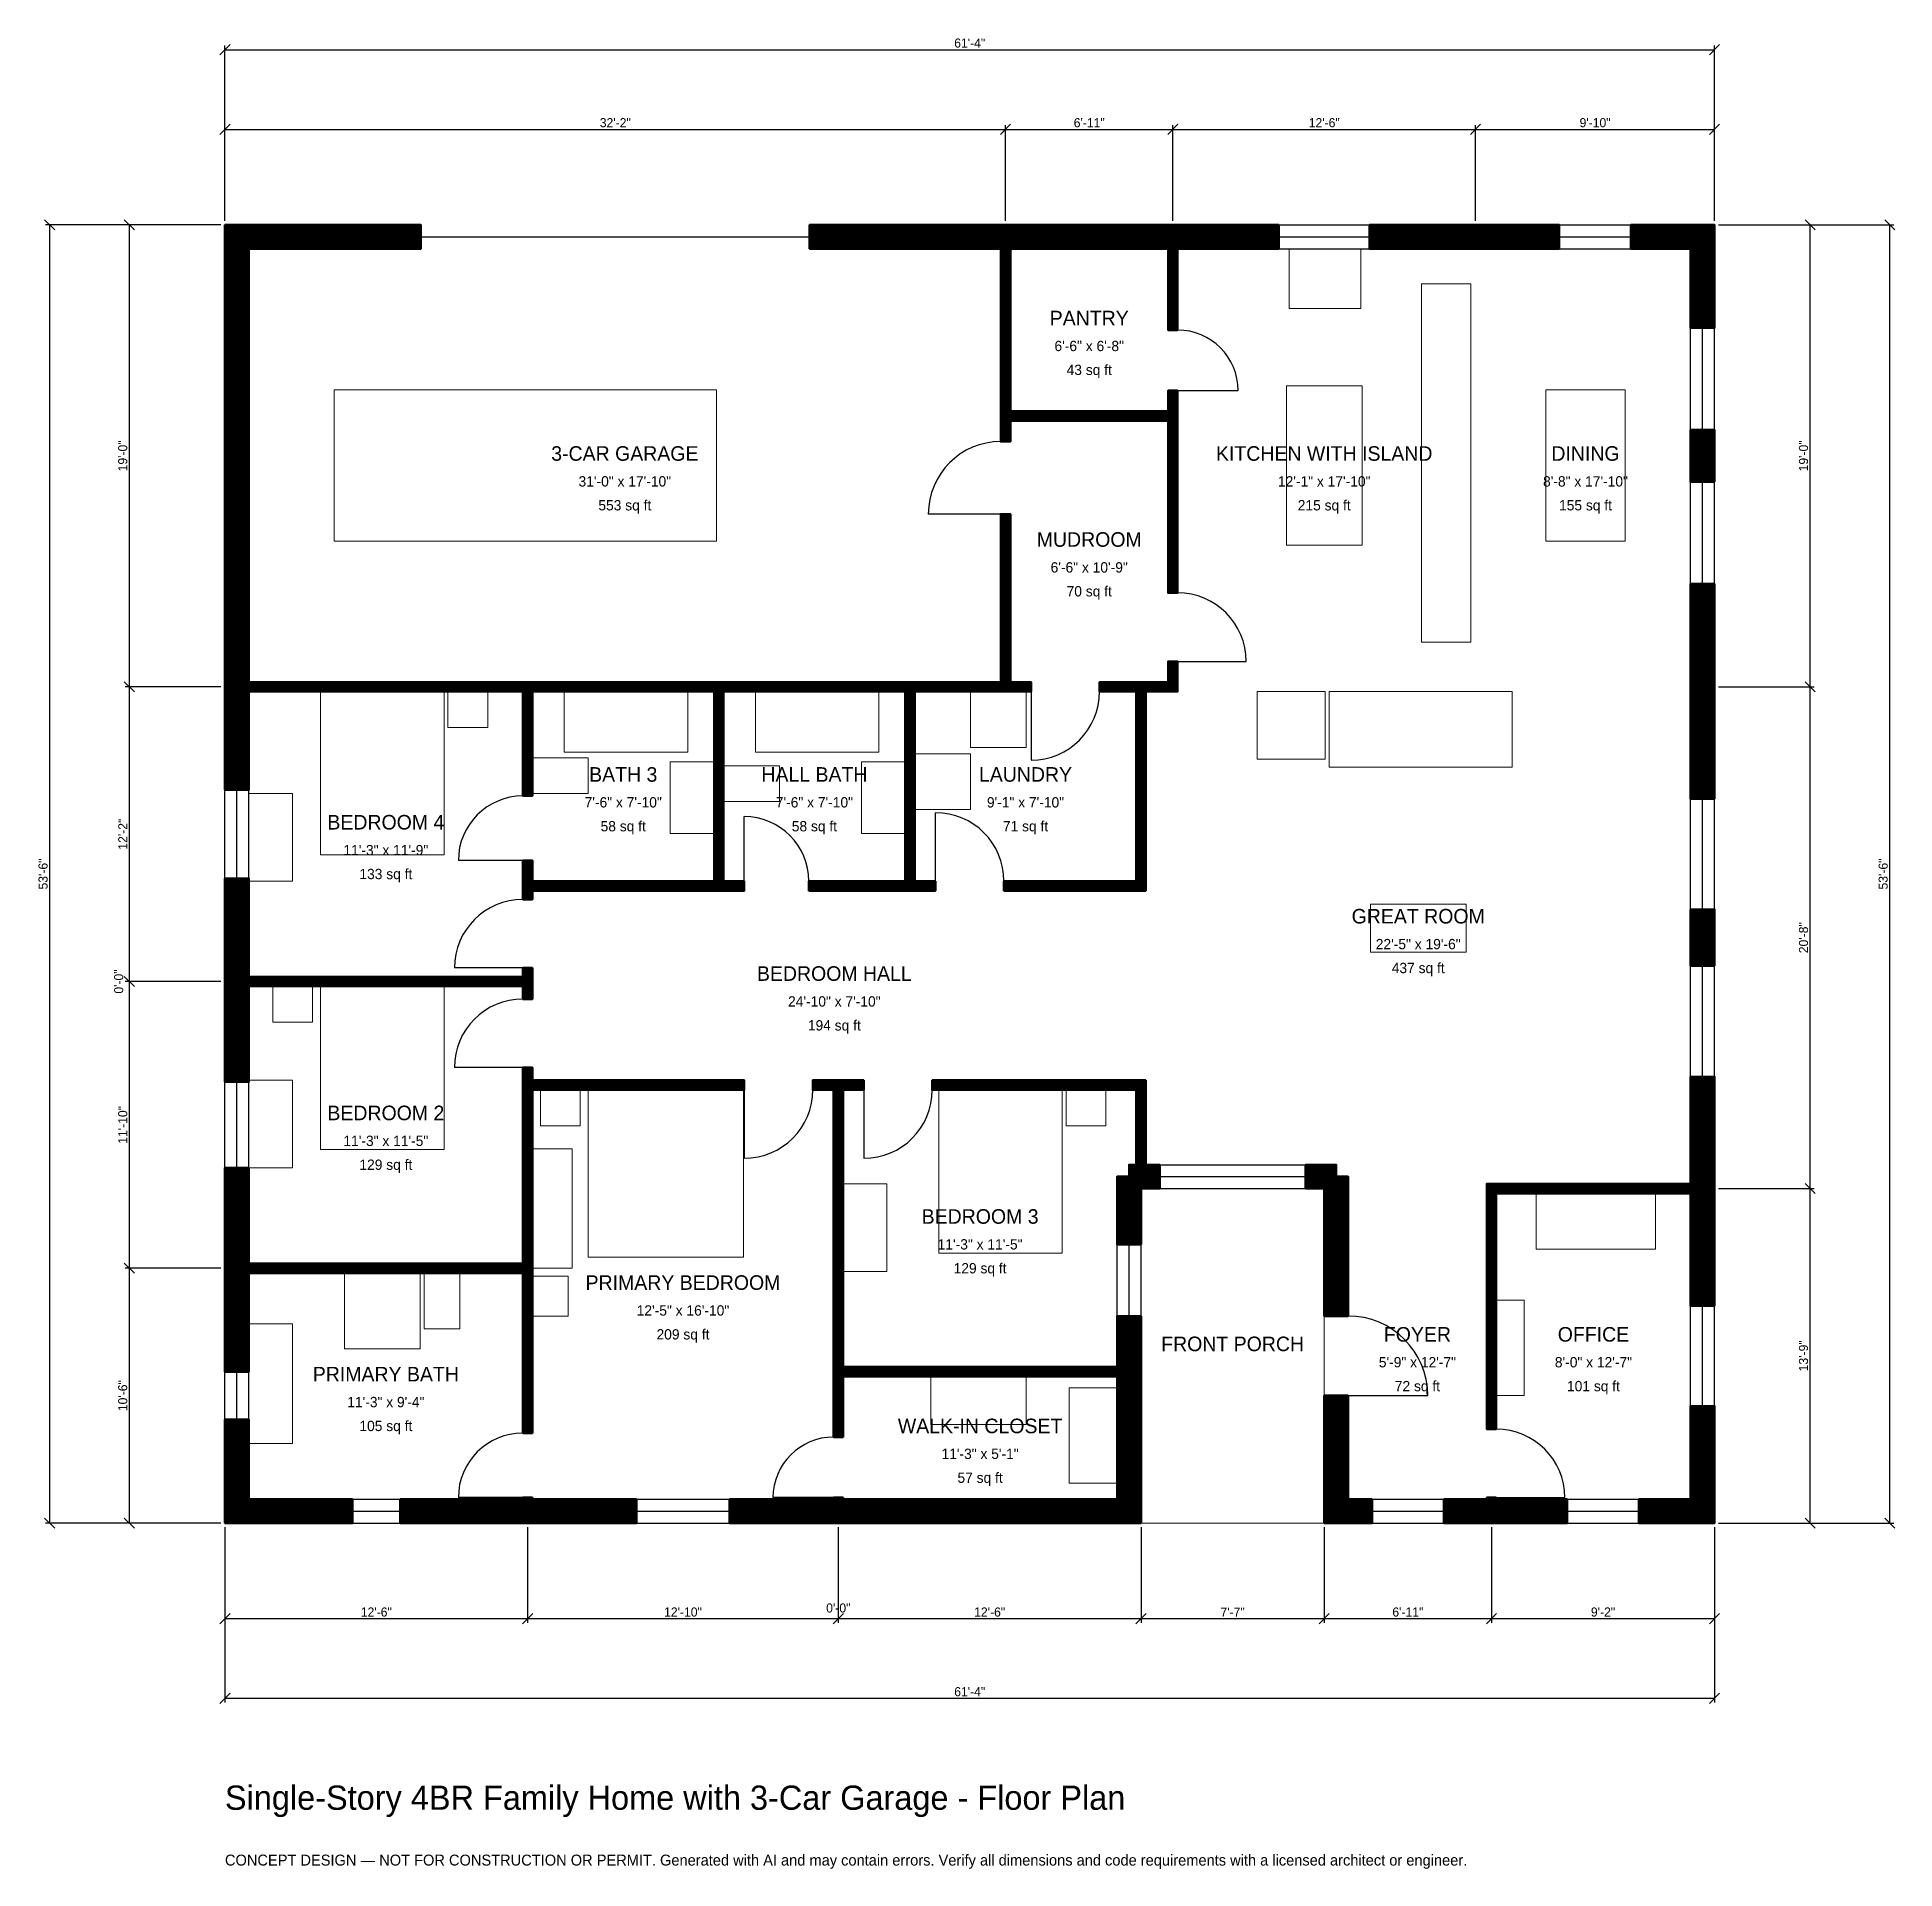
# Model space of a CAD drawing. Header units: inches. Extents: x -93 to 825, y -171 to 735.
import ezdxf
from ezdxf.enums import TextEntityAlignment as Align

# ---------------------------------------------------------------- set-up
doc = ezdxf.new("R2010")
doc.units = ezdxf.units.IN
doc.header["$MEASUREMENT"] = 0
doc.linetypes.add('DASHED', pattern=[0.6, 0.5, -0.1])
for name, color, linetype, lineweight in [('A-ANNO-DIMS', 1, 'Continuous', 13), ('A-ANNO-TEXT', 7, 'Continuous', 18), ('A-AREA-IDEN', 7, 'Continuous', 18), ('A-DOOR', 2, 'Continuous', 25), ('A-FLOR-FIXT', 9, 'Continuous', 13), ('A-FURN', 9, 'Continuous', 13), ('A-GLAZ', 4, 'Continuous', 25), ('A-SITE-PAVE', 8, 'Continuous', 13), ('A-WALL', 7, 'Continuous', 50), ('A-WALL-PATT', 8, 'Continuous', 13)]:
    doc.layers.add(name, color=color, linetype=linetype, lineweight=lineweight)
doc.dimstyles.new('PLAN', dxfattribs={"dimtxt": 4.5, "dimasz": 3, "dimexe": 2, "dimexo": 2, "dimgap": 1, "dimtad": 1, "dimdec": 0, "dimlunit": 4, "dimtsz": 2.5, "dimcen": 2.5, "dimclrd": 1, "dimclre": 1, "dimazin": 3, "dimtfac": 1, "dimtmove": 0, "dimatfit": 3})

msp = doc.modelspace()

# ---------------------------------------------------------------- hatches: boundary and pattern name
at = {"layer": 'A-WALL-PATT'}
h = msp.add_hatch(dxfattribs=at)
h.set_pattern_fill('ANSI31', color=8, scale=0.8)
h.paths.add_polyline_path([(143.7008, 0), (86.6142, 0), (86.6142, 11.811), (143.7008, 11.811), (147.2441, 11.811), (147.2441, 12.5984), (151.9685, 12.5984), (151.9685, 11.811), (155.5118, 11.811), (203.3465, 11.811), (203.3465, 0), (155.5118, 0), (151.9685, 0), (151.9685, 0), (147.2441, 0), (147.2441, 0), (143.7008, 0)])
h.paths.add_polyline_path([(11.811, 0), (11.811, 0), (0, 0), (0, 0), (0, 0), (0, 0), (0, 11.811), (0, 11.811), (0, 51.1811), (11.811, 51.1811), (11.811, 11.811), (62.9921, 11.811), (62.9921, 0), (11.811, 0)])
h.paths.add_polyline_path([(0, 120.0787), (0, 123.622), (0, 123.622), (0, 128.3465), (0, 128.3465), (0, 131.8898), (0, 175.5906), (11.811, 175.5906), (11.811, 131.8898), (11.811, 128.3465), (147.2441, 128.3465), (147.2441, 214.1732), (147.2441, 218.8976), (147.2441, 225.1969), (151.9685, 225.1969), (151.9685, 218.8976), (256.6929, 218.8976), (256.6929, 214.1732), (151.9685, 214.1732), (151.9685, 128.3465), (151.9685, 123.622), (151.9685, 44.4882), (147.2441, 44.4882), (147.2441, 123.622), (11.811, 123.622), (11.811, 120.0787), (11.811, 74.8031), (0, 74.8031), (0, 120.0787)])
h.paths.add_polyline_path([(0, 261.811), (0, 265.3543), (0, 265.3543), (0, 270.0787), (0, 270.0787), (0, 273.622), (0, 318.7008), (11.811, 318.7008), (11.811, 273.622), (11.811, 270.0787), (147.2441, 270.0787), (147.2441, 274.4094), (151.9685, 274.4094), (151.9685, 270.0787), (151.9685, 265.3543), (151.9685, 265.3543), (151.9685, 259.0551), (147.2441, 259.0551), (147.2441, 265.3543), (147.2441, 265.3543), (11.811, 265.3543), (11.811, 261.811), (11.811, 218.1102), (0, 218.1102), (0, 261.811)])
h.paths.add_polyline_path([(0, 407.4803), (0, 411.0236), (0, 411.0236), (0, 415.748), (0, 415.748), (0, 419.2913), (0, 629.9213), (0, 629.9213), (0, 641.7323), (0, 641.7323), (0, 641.7323), (11.811, 641.7323), (11.811, 641.7323), (96.8504, 641.7323), (96.8504, 629.9213), (11.811, 629.9213), (11.811, 419.2913), (11.811, 415.748), (147.2441, 415.748), (151.9685, 415.748), (241.7323, 415.748), (241.7323, 415.748), (246.4567, 415.748), (336.2205, 415.748), (340.9449, 415.748), (383.4646, 415.748), (383.4646, 498.8189), (388.189, 498.8189), (388.189, 415.748), (398.4252, 415.748), (398.4252, 411.0236), (388.189, 411.0236), (383.4646, 411.0236), (340.9449, 411.0236), (340.9449, 317.3228), (351.1811, 317.3228), (351.1811, 312.5984), (340.9449, 312.5984), (336.2205, 312.5984), (288.5827, 312.5984), (288.5827, 317.3228), (336.2205, 317.3228), (336.2205, 411.0236), (246.4567, 411.0236), (246.4567, 317.3228), (256.6929, 317.3228), (256.6929, 312.5984), (246.4567, 312.5984), (241.7323, 312.5984), (241.7323, 312.5984), (151.9685, 312.5984), (151.9685, 308.2677), (147.2441, 308.2677), (147.2441, 312.5984), (147.2441, 317.3228), (147.2441, 327.5591), (151.9685, 327.5591), (151.9685, 317.3228), (241.7323, 317.3228), (241.7323, 411.0236), (151.9685, 411.0236), (151.9685, 359.4488), (147.2441, 359.4488), (147.2441, 411.0236), (11.811, 411.0236), (11.811, 407.4803), (11.811, 362.4016), (0, 362.4016), (0, 407.4803)])
h.paths.add_polyline_path([(379.9213, 641.7323), (383.4646, 641.7323), (383.4646, 641.7323), (388.189, 641.7323), (388.189, 641.7323), (391.7323, 641.7323), (462.5984, 641.7323), (466.1417, 641.7323), (466.1417, 641.7323), (470.8661, 641.7323), (470.8661, 641.7323), (474.4094, 641.7323), (520.8661, 641.7323), (520.8661, 629.9213), (474.4094, 629.9213), (470.8661, 629.9213), (470.8661, 589.7638), (466.1417, 589.7638), (466.1417, 629.9213), (462.5984, 629.9213), (391.7323, 629.9213), (388.189, 629.9213), (388.189, 549.6063), (466.1417, 549.6063), (466.1417, 559.8425), (470.8661, 559.8425), (470.8661, 549.6063), (470.8661, 544.8819), (470.8661, 459.8425), (466.1417, 459.8425), (466.1417, 544.8819), (388.189, 544.8819), (388.189, 534.6457), (383.4646, 534.6457), (383.4646, 544.8819), (383.4646, 549.6063), (383.4646, 629.9213), (379.9213, 629.9213), (288.9764, 629.9213), (288.9764, 641.7323), (379.9213, 641.7323)])
h.paths.add_polyline_path([(612.2047, 641.7323), (624.0157, 641.7323), (659.4488, 641.7323), (659.4488, 629.9213), (624.0157, 629.9213), (612.2047, 629.9213), (565.748, 629.9213), (565.748, 641.7323), (612.2047, 641.7323)])
h.paths.add_polyline_path([(724.4094, 641.7323), (724.4094, 641.7323), (736.2205, 641.7323), (736.2205, 641.7323), (736.2205, 641.7323), (736.2205, 629.9213), (736.2205, 629.9213), (736.2205, 590.8136), (724.4094, 590.8136), (724.4094, 629.9213), (694.8819, 629.9213), (694.8819, 641.7323), (724.4094, 641.7323)])
h.paths.add_polyline_path([(736.2205, 514.6982), (724.4094, 514.6982), (724.4094, 540.4199), (736.2205, 540.4199), (736.2205, 514.6982)])
h.paths.add_polyline_path([(736.2205, 419.2913), (736.2205, 407.4803), (736.2205, 358.0709), (724.4094, 358.0709), (724.4094, 407.4803), (724.4094, 419.2913), (724.4094, 464.3045), (736.2205, 464.3045), (736.2205, 419.2913)])
h.paths.add_polyline_path([(736.2205, 275.3937), (724.4094, 275.3937), (724.4094, 303.3465), (736.2205, 303.3465), (736.2205, 275.3937)])
h.paths.add_polyline_path([(736.2205, 171.2598), (736.2205, 167.7165), (736.2205, 167.7165), (736.2205, 162.9921), (736.2205, 162.9921), (736.2205, 159.4488), (736.2205, 107.4803), (724.4094, 107.4803), (724.4094, 159.4488), (724.4094, 162.9921), (628.3465, 162.9921), (628.3465, 46.4567), (623.622, 46.4567), (623.622, 162.9921), (623.622, 167.7165), (628.3465, 167.7165), (724.4094, 167.7165), (724.4094, 171.2598), (724.4094, 220.6693), (736.2205, 220.6693), (736.2205, 171.2598)])
h.paths.add_polyline_path([(736.2205, 11.811), (736.2205, 11.811), (736.2205, 0), (736.2205, 0), (736.2205, 0), (724.4094, 0), (724.4094, 0), (698.8189, 0), (698.8189, 11.811), (724.4094, 11.811), (724.4094, 57.874), (736.2205, 57.874), (736.2205, 11.811)])
h.paths.add_polyline_path([(631.8898, 0), (628.3465, 0), (628.3465, 0), (623.622, 0), (623.622, 0), (620.0787, 0), (602.3622, 0), (602.3622, 11.811), (620.0787, 11.811), (623.622, 11.811), (623.622, 12.5984), (628.3465, 12.5984), (628.3465, 11.811), (631.8898, 11.811), (663.3858, 11.811), (663.3858, 0), (631.8898, 0)])
h.paths.add_polyline_path([(555.1181, 0), (555.1181, 0), (543.3071, 0), (543.3071, 0), (543.307, 0), (543.307, 11.811), (543.3071, 11.811), (543.3071, 62.9921), (555.1181, 62.9921), (555.1181, 11.811), (566.9291, 11.811), (566.9291, 0), (555.1181, 0)])
h.paths.add_polyline_path([(543.3071, 165.3543), (534.0551, 165.3543), (534.0551, 177.1654), (549.2126, 177.1654), (549.2126, 171.2598), (555.1181, 171.2598), (555.1181, 102.3622), (543.3071, 102.3622), (543.3071, 165.3543)])
h.paths.add_polyline_path([(455.1181, 165.3543), (455.1181, 165.3543), (452.7559, 165.3543), (452.7559, 162.9921), (452.7559, 162.9921), (452.7559, 137.7953), (440.9449, 137.7953), (440.9449, 171.2598), (446.8504, 171.2598), (446.8504, 177.1654), (450.3937, 177.1654), (450.3937, 214.1732), (349.6063, 214.1732), (349.6063, 218.8976), (450.3937, 218.8976), (455.1181, 218.8976), (455.1181, 214.1732), (455.1181, 177.1654), (462.0079, 177.1654), (462.0079, 165.3543), (455.1181, 165.3543)])
h.paths.add_polyline_path([(452.7559, 80.7087), (452.7559, 77.1654), (452.7559, 77.1654), (452.7559, 72.4409), (452.7559, 72.4409), (452.7559, 68.8976), (452.7559, 11.811), (452.7559, 11.811), (452.7559, 0), (452.7559, 0), (452.7559, 0), (440.9449, 0), (440.9449, 0), (309.0551, 0), (305.5118, 0), (305.5118, 0), (300.7874, 0), (300.7874, 0), (297.2441, 0), (249.4094, 0), (249.4094, 11.811), (297.2441, 11.811), (300.7874, 11.811), (300.7874, 12.5984), (305.5118, 12.5984), (305.5118, 11.811), (309.0551, 11.811), (440.9449, 11.811), (440.9449, 68.8976), (440.9449, 72.4409), (305.5118, 72.4409), (305.5118, 42.5197), (300.7874, 42.5197), (300.7874, 72.4409), (300.7874, 77.1654), (300.7874, 214.1732), (290.5512, 214.1732), (290.5512, 218.8976), (300.7874, 218.8976), (300.7874, 218.8976), (305.5118, 218.8976), (315.748, 218.8976), (315.748, 214.1732), (305.5118, 214.1732), (305.5118, 77.1654), (440.9449, 77.1654), (440.9449, 80.7087), (440.9449, 102.3622), (452.7559, 102.3622), (452.7559, 80.7087)])
h.paths.add_polyline_path([(470.8661, 415.748), (470.8661, 411.0236), (466.1417, 411.0236), (455.1181, 411.0236), (455.1181, 317.3228), (455.1181, 312.5984), (450.3937, 312.5984), (385.0394, 312.5984), (385.0394, 317.3228), (450.3937, 317.3228), (450.3937, 411.0236), (432.2835, 411.0236), (432.2835, 415.748), (450.3937, 415.748), (455.1181, 415.748), (466.1417, 415.748), (466.1417, 425.9843), (470.8661, 425.9843), (470.8661, 415.748)])

# ---------------------------------------------------------------- linework, layer by layer
at = {"layer": 'A-DOOR', "linetype": 'DASHED'}
msp.add_line((96.8504, 635.8268), (288.9764, 635.8268), dxfattribs=at)
at = {"layer": 'A-DOOR'}
for p, q in [((470.8661, 559.8425), (500.7874, 559.8425)), ((383.4646, 498.8189), (347.6378, 498.8189)), ((470.8661, 425.9843), (504.7244, 425.9843)), ((398.4252, 411.0236), (398.4252, 377.1654)), ((256.6929, 317.3228), (256.6929, 349.2126)), ((351.1811, 317.3228), (351.1811, 351.1811)), ((147.2441, 327.5591), (115.3543, 327.5591)), ((147.2441, 274.4094), (113.3858, 274.4094)), ((147.2441, 225.1969), (113.3858, 225.1969)), ((256.6929, 214.1732), (256.6929, 180.315)), ((315.748, 214.1732), (315.748, 180.315)), ((555.1181, 62.9921), (594.4882, 62.9921)), ((147.2441, 12.5984), (115.3543, 12.5984)), ((300.7874, 12.5984), (270.8661, 12.5984)), ((628.3465, 12.5984), (662.2047, 12.5984))]:
    msp.add_line(p, q, dxfattribs=at)
for centre, radius, start, end in [((470.8661, 559.8425), 29.9213, 0, 90), ((383.4646, 498.8189), 35.8268, 90, 180), ((470.8661, 425.9843), 33.8583, 0, 90), ((398.4252, 411.0236), 33.8583, 270, 360), ((147.2441, 327.5591), 31.8898, 90, 180), ((256.6929, 317.3228), 31.8898, 0, 90), ((351.1811, 317.3228), 33.8583, 0, 90), ((147.2441, 274.4094), 33.8583, 90, 180), ((147.2441, 225.1969), 33.8583, 90, 180), ((256.6929, 214.1732), 33.8583, 270, 360), ((315.748, 214.1732), 33.8583, 270, 360), ((555.1181, 62.9921), 39.3701, 0, 90), ((628.3465, 12.5984), 33.8583, 0, 90), ((147.2441, 12.5984), 31.8898, 90, 180), ((300.7874, 12.5984), 29.9213, 90, 180)]:
    msp.add_arc(centre, radius, start, end, dxfattribs=at)
at = {"layer": 'A-FLOR-FIXT'}
for points in [[(591.3386, 435.4331), (615.748, 435.4331), (615.748, 612.5984), (591.3386, 612.5984)], [(524.6063, 483.4646), (562.0079, 483.4646), (562.0079, 562.2047), (524.6063, 562.2047)], [(167.7165, 381.1024), (228.7402, 381.1024), (228.7402, 411.0236), (167.7165, 411.0236)], [(262.2047, 381.1024), (323.2283, 381.1024), (323.2283, 411.0236), (262.2047, 411.0236)], [(151.9685, 360.6299), (179.5276, 360.6299), (179.5276, 378.3465), (151.9685, 378.3465)], [(220.0787, 340.9449), (241.7323, 340.9449), (241.7323, 376.378), (220.0787, 376.378)], [(246.4567, 356.6929), (274.0157, 356.6929), (274.0157, 374.4094), (246.4567, 374.4094)], [(314.5669, 340.9449), (336.2205, 340.9449), (336.2205, 376.378), (314.5669, 376.378)], [(59.0551, 86.2205), (96.4567, 86.2205), (96.4567, 123.622), (59.0551, 123.622)], [(98.4252, 96.063), (116.1417, 96.063), (116.1417, 123.622), (98.4252, 123.622)], [(11.811, 39.3701), (33.4646, 39.3701), (33.4646, 98.4252), (11.811, 98.4252)]]:
    msp.add_lwpolyline(points, close=True, dxfattribs=at)
at = {"layer": 'A-FURN'}
for points in [[(525.9843, 600.3937), (561.4173, 600.3937), (561.4173, 629.9213), (525.9843, 629.9213)], [(53.937, 485.4331), (242.9134, 485.4331), (242.9134, 560.2362), (53.937, 560.2362)], [(652.7559, 485.4331), (692.126, 485.4331), (692.126, 560.2362), (652.7559, 560.2362)], [(47.2441, 330.315), (108.2677, 330.315), (108.2677, 411.0236), (47.2441, 411.0236)], [(110.2362, 393.3071), (129.9213, 393.3071), (129.9213, 411.0236), (110.2362, 411.0236)], [(368.5039, 383.4646), (396.063, 383.4646), (396.063, 411.0236), (368.5039, 411.0236)], [(510.2362, 377.5591), (543.7008, 377.5591), (543.7008, 411.0236), (510.2362, 411.0236)], [(545.6693, 373.622), (636.2205, 373.622), (636.2205, 411.0236), (545.6693, 411.0236)], [(340.9449, 352.7559), (368.5039, 352.7559), (368.5039, 380.315), (340.9449, 380.315)], [(11.811, 317.3228), (33.4646, 317.3228), (33.4646, 360.6299), (11.811, 360.6299)], [(566.1417, 282.2835), (613.3858, 282.2835), (613.3858, 305.9055), (566.1417, 305.9055)], [(23.622, 247.6378), (43.3071, 247.6378), (43.3071, 265.3543), (23.622, 265.3543)], [(47.2441, 184.6457), (108.2677, 184.6457), (108.2677, 265.3543), (47.2441, 265.3543)], [(11.811, 175.5906), (33.4646, 175.5906), (33.4646, 218.8976), (11.811, 218.8976)], [(155.9055, 196.4567), (175.5906, 196.4567), (175.5906, 214.1732), (155.9055, 214.1732)], [(179.5276, 131.4961), (256.2992, 131.4961), (256.2992, 214.1732), (179.5276, 214.1732)], [(352.7559, 133.4646), (413.7795, 133.4646), (413.7795, 214.1732), (352.7559, 214.1732)], [(415.748, 196.4567), (435.4331, 196.4567), (435.4331, 214.1732), (415.748, 214.1732)], [(151.9685, 125.9843), (171.6535, 125.9843), (171.6535, 185.0394), (151.9685, 185.0394)], [(305.5118, 124.4094), (327.1654, 124.4094), (327.1654, 167.7165), (305.5118, 167.7165)], [(648.0315, 135.4331), (707.0866, 135.4331), (707.0866, 162.9921), (648.0315, 162.9921)], [(151.9685, 102.3622), (169.685, 102.3622), (169.685, 122.0472), (151.9685, 122.0472)], [(628.3465, 62.9921), (642.126, 62.9921), (642.126, 110.2362), (628.3465, 110.2362)], [(348.8189, 48.8189), (396.063, 48.8189), (396.063, 72.4409), (348.8189, 72.4409)], [(417.3228, 19.685), (440.9449, 19.685), (440.9449, 66.9291), (417.3228, 66.9291)]]:
    msp.add_lwpolyline(points, close=True, dxfattribs=at)
at = {"layer": 'A-GLAZ'}
for p, q in [((520.8661, 641.7323), (565.748, 641.7323)), ((520.8661, 635.8268), (565.748, 635.8268)), ((659.4488, 641.7323), (694.8819, 641.7323)), ((659.4488, 635.8268), (694.8819, 635.8268)), ((520.8661, 629.9213), (565.748, 629.9213)), ((659.4488, 629.9213), (694.8819, 629.9213)), ((724.4094, 540.4199), (724.4094, 590.8136)), ((730.315, 540.4199), (730.315, 590.8136)), ((736.2205, 540.4199), (736.2205, 590.8136)), ((724.4094, 464.3045), (724.4094, 514.6982)), ((730.315, 464.3045), (730.315, 514.6982)), ((736.2205, 464.3045), (736.2205, 514.6982)), ((0, 318.7008), (0, 362.4016)), ((5.9055, 318.7008), (5.9055, 362.4016)), ((11.811, 318.7008), (11.811, 362.4016)), ((724.4094, 303.3465), (724.4094, 358.0709)), ((730.315, 303.3465), (730.315, 358.0709)), ((736.2205, 303.3465), (736.2205, 358.0709)), ((724.4094, 220.6693), (724.4094, 275.3937)), ((730.315, 220.6693), (730.315, 275.3937)), ((736.2205, 220.6693), (736.2205, 275.3937)), ((0, 175.5906), (0, 218.1102)), ((5.9055, 175.5906), (5.9055, 218.1102)), ((11.811, 175.5906), (11.811, 218.1102)), ((462.0079, 177.1654), (534.0551, 177.1654)), ((462.0079, 171.2598), (534.0551, 171.2598)), ((462.0079, 165.3543), (534.0551, 165.3543)), ((440.9449, 102.3622), (440.9449, 137.7953)), ((446.8504, 102.3622), (446.8504, 137.7953)), ((452.7559, 102.3622), (452.7559, 137.7953)), ((724.4094, 57.874), (724.4094, 107.4803)), ((730.315, 57.874), (730.315, 107.4803)), ((736.2205, 57.874), (736.2205, 107.4803)), ((0, 51.1811), (0, 74.8031)), ((5.9055, 51.1811), (5.9055, 74.8031)), ((11.811, 51.1811), (11.811, 74.8031)), ((62.9921, 11.811), (86.6142, 11.811)), ((203.3465, 11.811), (249.4094, 11.811)), ((566.9291, 11.811), (602.3622, 11.811)), ((663.3858, 11.811), (698.8189, 11.811)), ((62.9921, 5.9055), (86.6142, 5.9055)), ((62.9921, 0), (86.6142, 0)), ((203.3465, 5.9055), (249.4094, 5.9055)), ((203.3465, 0), (249.4094, 0)), ((566.9291, 5.9055), (602.3622, 5.9055)), ((566.9291, 0), (602.3622, 0)), ((663.3858, 5.9055), (698.8189, 5.9055)), ((663.3858, 0), (698.8189, 0))]:
    msp.add_line(p, q, dxfattribs=at)
at = {"layer": 'A-SITE-PAVE', "linetype": 'DASHED'}
msp.add_lwpolyline([(452.7559, 0), (543.3071, 0), (543.3071, 165.3543), (452.7559, 165.3543)], close=True, dxfattribs=at)
at = {"layer": 'A-WALL'}
for points in [[(0, 407.4803), (0, 411.0236), (0, 411.0236), (0, 415.748), (0, 415.748), (0, 419.2913), (0, 629.9213), (0, 629.9213), (0, 641.7323), (0, 641.7323), (0, 641.7323), (11.811, 641.7323), (11.811, 641.7323), (96.8504, 641.7323), (96.8504, 629.9213), (11.811, 629.9213), (11.811, 419.2913), (11.811, 415.748), (147.2441, 415.748), (151.9685, 415.748), (241.7323, 415.748), (241.7323, 415.748), (246.4567, 415.748), (336.2205, 415.748), (340.9449, 415.748), (383.4646, 415.748), (383.4646, 498.8189), (388.189, 498.8189), (388.189, 415.748), (398.4252, 415.748), (398.4252, 411.0236), (388.189, 411.0236), (383.4646, 411.0236), (340.9449, 411.0236), (340.9449, 317.3228), (351.1811, 317.3228), (351.1811, 312.5984), (340.9449, 312.5984), (336.2205, 312.5984), (288.5827, 312.5984), (288.5827, 317.3228), (336.2205, 317.3228), (336.2205, 411.0236), (246.4567, 411.0236), (246.4567, 317.3228), (256.6929, 317.3228), (256.6929, 312.5984), (246.4567, 312.5984), (241.7323, 312.5984), (241.7323, 312.5984), (151.9685, 312.5984), (151.9685, 308.2677), (147.2441, 308.2677), (147.2441, 312.5984), (147.2441, 317.3228), (147.2441, 327.5591), (151.9685, 327.5591), (151.9685, 317.3228), (241.7323, 317.3228), (241.7323, 411.0236), (151.9685, 411.0236), (151.9685, 359.4488), (147.2441, 359.4488), (147.2441, 411.0236), (11.811, 411.0236), (11.811, 407.4803), (11.811, 362.4016), (0, 362.4016), (0, 407.4803)], [(379.9213, 641.7323), (383.4646, 641.7323), (383.4646, 641.7323), (388.189, 641.7323), (388.189, 641.7323), (391.7323, 641.7323), (462.5984, 641.7323), (466.1417, 641.7323), (466.1417, 641.7323), (470.8661, 641.7323), (470.8661, 641.7323), (474.4094, 641.7323), (520.8661, 641.7323), (520.8661, 629.9213), (474.4094, 629.9213), (470.8661, 629.9213), (470.8661, 589.7638), (466.1417, 589.7638), (466.1417, 629.9213), (462.5984, 629.9213), (391.7323, 629.9213), (388.189, 629.9213), (388.189, 549.6063), (466.1417, 549.6063), (466.1417, 559.8425), (470.8661, 559.8425), (470.8661, 549.6063), (470.8661, 544.8819), (470.8661, 459.8425), (466.1417, 459.8425), (466.1417, 544.8819), (388.189, 544.8819), (388.189, 534.6457), (383.4646, 534.6457), (383.4646, 544.8819), (383.4646, 549.6063), (383.4646, 629.9213), (379.9213, 629.9213), (288.9764, 629.9213), (288.9764, 641.7323), (379.9213, 641.7323)], [(612.2047, 641.7323), (624.0157, 641.7323), (659.4488, 641.7323), (659.4488, 629.9213), (624.0157, 629.9213), (612.2047, 629.9213), (565.748, 629.9213), (565.748, 641.7323), (612.2047, 641.7323)], [(724.4094, 641.7323), (724.4094, 641.7323), (736.2205, 641.7323), (736.2205, 641.7323), (736.2205, 641.7323), (736.2205, 629.9213), (736.2205, 629.9213), (736.2205, 590.8136), (724.4094, 590.8136), (724.4094, 629.9213), (694.8819, 629.9213), (694.8819, 641.7323), (724.4094, 641.7323)], [(736.2205, 514.6982), (724.4094, 514.6982), (724.4094, 540.4199), (736.2205, 540.4199), (736.2205, 514.6982)], [(736.2205, 419.2913), (736.2205, 407.4803), (736.2205, 358.0709), (724.4094, 358.0709), (724.4094, 407.4803), (724.4094, 419.2913), (724.4094, 464.3045), (736.2205, 464.3045), (736.2205, 419.2913)], [(470.8661, 415.748), (470.8661, 411.0236), (466.1417, 411.0236), (455.1181, 411.0236), (455.1181, 317.3228), (455.1181, 312.5984), (450.3937, 312.5984), (385.0394, 312.5984), (385.0394, 317.3228), (450.3937, 317.3228), (450.3937, 411.0236), (432.2835, 411.0236), (432.2835, 415.748), (450.3937, 415.748), (455.1181, 415.748), (466.1417, 415.748), (466.1417, 425.9843), (470.8661, 425.9843), (470.8661, 415.748)], [(0, 261.811), (0, 265.3543), (0, 265.3543), (0, 270.0787), (0, 270.0787), (0, 273.622), (0, 318.7008), (11.811, 318.7008), (11.811, 273.622), (11.811, 270.0787), (147.2441, 270.0787), (147.2441, 274.4094), (151.9685, 274.4094), (151.9685, 270.0787), (151.9685, 265.3543), (151.9685, 265.3543), (151.9685, 259.0551), (147.2441, 259.0551), (147.2441, 265.3543), (147.2441, 265.3543), (11.811, 265.3543), (11.811, 261.811), (11.811, 218.1102), (0, 218.1102), (0, 261.811)], [(736.2205, 275.3937), (724.4094, 275.3937), (724.4094, 303.3465), (736.2205, 303.3465), (736.2205, 275.3937)], [(0, 120.0787), (0, 123.622), (0, 123.622), (0, 128.3465), (0, 128.3465), (0, 131.8898), (0, 175.5906), (11.811, 175.5906), (11.811, 131.8898), (11.811, 128.3465), (147.2441, 128.3465), (147.2441, 214.1732), (147.2441, 218.8976), (147.2441, 225.1969), (151.9685, 225.1969), (151.9685, 218.8976), (256.6929, 218.8976), (256.6929, 214.1732), (151.9685, 214.1732), (151.9685, 128.3465), (151.9685, 123.622), (151.9685, 44.4882), (147.2441, 44.4882), (147.2441, 123.622), (11.811, 123.622), (11.811, 120.0787), (11.811, 74.8031), (0, 74.8031), (0, 120.0787)], [(736.2205, 171.2598), (736.2205, 167.7165), (736.2205, 167.7165), (736.2205, 162.9921), (736.2205, 162.9921), (736.2205, 159.4488), (736.2205, 107.4803), (724.4094, 107.4803), (724.4094, 159.4488), (724.4094, 162.9921), (628.3465, 162.9921), (628.3465, 46.4567), (623.622, 46.4567), (623.622, 162.9921), (623.622, 167.7165), (628.3465, 167.7165), (724.4094, 167.7165), (724.4094, 171.2598), (724.4094, 220.6693), (736.2205, 220.6693), (736.2205, 171.2598)], [(452.7559, 80.7087), (452.7559, 77.1654), (452.7559, 77.1654), (452.7559, 72.4409), (452.7559, 72.4409), (452.7559, 68.8976), (452.7559, 11.811), (452.7559, 11.811), (452.7559, 0), (452.7559, 0), (452.7559, 0), (440.9449, 0), (440.9449, 0), (309.0551, 0), (305.5118, 0), (305.5118, 0), (300.7874, 0), (300.7874, 0), (297.2441, 0), (249.4094, 0), (249.4094, 11.811), (297.2441, 11.811), (300.7874, 11.811), (300.7874, 12.5984), (305.5118, 12.5984), (305.5118, 11.811), (309.0551, 11.811), (440.9449, 11.811), (440.9449, 68.8976), (440.9449, 72.4409), (305.5118, 72.4409), (305.5118, 42.5197), (300.7874, 42.5197), (300.7874, 72.4409), (300.7874, 77.1654), (300.7874, 214.1732), (290.5512, 214.1732), (290.5512, 218.8976), (300.7874, 218.8976), (300.7874, 218.8976), (305.5118, 218.8976), (315.748, 218.8976), (315.748, 214.1732), (305.5118, 214.1732), (305.5118, 77.1654), (440.9449, 77.1654), (440.9449, 80.7087), (440.9449, 102.3622), (452.7559, 102.3622), (452.7559, 80.7087)], [(455.1181, 165.3543), (455.1181, 165.3543), (452.7559, 165.3543), (452.7559, 162.9921), (452.7559, 162.9921), (452.7559, 137.7953), (440.9449, 137.7953), (440.9449, 171.2598), (446.8504, 171.2598), (446.8504, 177.1654), (450.3937, 177.1654), (450.3937, 214.1732), (349.6063, 214.1732), (349.6063, 218.8976), (450.3937, 218.8976), (455.1181, 218.8976), (455.1181, 214.1732), (455.1181, 177.1654), (462.0079, 177.1654), (462.0079, 165.3543), (455.1181, 165.3543)], [(543.3071, 165.3543), (534.0551, 165.3543), (534.0551, 177.1654), (549.2126, 177.1654), (549.2126, 171.2598), (555.1181, 171.2598), (555.1181, 102.3622), (543.3071, 102.3622), (543.3071, 165.3543)], [(555.1181, 0), (555.1181, 0), (543.3071, 0), (543.3071, 0), (543.307, 0), (543.307, 11.811), (543.3071, 11.811), (543.3071, 62.9921), (555.1181, 62.9921), (555.1181, 11.811), (566.9291, 11.811), (566.9291, 0), (555.1181, 0)], [(736.2205, 11.811), (736.2205, 11.811), (736.2205, 0), (736.2205, 0), (736.2205, 0), (724.4094, 0), (724.4094, 0), (698.8189, 0), (698.8189, 11.811), (724.4094, 11.811), (724.4094, 57.874), (736.2205, 57.874), (736.2205, 11.811)], [(11.811, 0), (11.811, 0), (0, 0), (0, 0), (0, 0), (0, 0), (0, 11.811), (0, 11.811), (0, 51.1811), (11.811, 51.1811), (11.811, 11.811), (62.9921, 11.811), (62.9921, 0), (11.811, 0)], [(143.7008, 0), (86.6142, 0), (86.6142, 11.811), (143.7008, 11.811), (147.2441, 11.811), (147.2441, 12.5984), (151.9685, 12.5984), (151.9685, 11.811), (155.5118, 11.811), (203.3465, 11.811), (203.3465, 0), (155.5118, 0), (151.9685, 0), (151.9685, 0), (147.2441, 0), (147.2441, 0), (143.7008, 0)], [(631.8898, 0), (628.3465, 0), (628.3465, 0), (623.622, 0), (623.622, 0), (620.0787, 0), (602.3622, 0), (602.3622, 11.811), (620.0787, 11.811), (623.622, 11.811), (623.622, 12.5984), (628.3465, 12.5984), (628.3465, 11.811), (631.8898, 11.811), (663.3858, 11.811), (663.3858, 0), (631.8898, 0)]]:
    msp.add_lwpolyline(points, close=True, dxfattribs=at)

# ---------------------------------------------------------------- texts
at = {"layer": 'A-ANNO-TEXT'}
for s, height, p in [('Single-Story 4BR Family Home with 3-Car Garage - Floor Plan', 12, (0, -141.7323)), ('CONCEPT DESIGN — NOT FOR CONSTRUCTION OR PERMIT. Generated with AI and may contain errors. Verify all dimensions and code requirements with a licensed architect or engineer.', 5.4, (0, -169.2913))]:
    msp.add_text(s, height=height, dxfattribs=at).set_placement(p)
at = {"layer": 'A-AREA-IDEN'}
for s, height, p in [('PANTRY', 7.2, (427.1654, 595.6693)), ('6\'-6" x 6\'-8"', 5.1, (427.1654, 581.8898)), ('43 sq ft', 5.1, (427.1654, 570.0787)), ('3-CAR GARAGE', 7.2, (197.6378, 528.7402)), ('KITCHEN WITH ISLAND', 7.2, (543.3071, 528.7402)), ('DINING', 7.2, (672.4409, 528.7402)), ('31\'-0" x 17\'-10"', 5.1, (197.6378, 514.9606)), ('12\'-1" x 17\'-10"', 5.1, (543.3071, 514.9606)), ('8\'-8" x 17\'-10"', 5.1, (672.4409, 514.9606)), ('553 sq ft', 5.1, (197.6378, 503.1496)), ('215 sq ft', 5.1, (543.3071, 503.1496)), ('155 sq ft', 5.1, (672.4409, 503.1496)), ('MUDROOM', 7.2, (427.1654, 486.2205)), ('6\'-6" x 10\'-9"', 5.1, (427.1654, 472.4409)), ('70 sq ft', 5.1, (427.1654, 460.6299)), ('BATH 3', 7.2, (196.8504, 370.0787)), ('HALL BATH', 7.2, (291.3386, 370.0787)), ('LAUNDRY', 7.2, (395.6693, 370.0787)), ('7\'-6" x 7\'-10"', 5.1, (196.8504, 356.2992)), ('7\'-6" x 7\'-10"', 5.1, (291.3386, 356.2992)), ('9\'-1" x 7\'-10"', 5.1, (395.6693, 356.2992)), ('BEDROOM 4', 7.2, (79.5276, 346.4567)), ('58 sq ft', 5.1, (196.8504, 344.4882)), ('58 sq ft', 5.1, (291.3386, 344.4882)), ('71 sq ft', 5.1, (395.6693, 344.4882)), ('11\'-3" x 11\'-9"', 5.1, (79.5276, 332.6772)), ('133 sq ft', 5.1, (79.5276, 320.8661)), ('GREAT ROOM', 7.2, (589.7638, 300)), ('22\'-5" x 19\'-6"', 5.1, (589.7638, 286.2205)), ('437 sq ft', 5.1, (589.7638, 274.4094)), ('BEDROOM HALL', 7.2, (301.1811, 271.6535)), ('24\'-10" x 7\'-10"', 5.1, (301.1811, 257.874)), ('194 sq ft', 5.1, (301.1811, 246.063)), ('BEDROOM 2', 7.2, (79.5276, 202.7559)), ('11\'-3" x 11\'-5"', 5.1, (79.5276, 188.9764)), ('129 sq ft', 5.1, (79.5276, 177.1654)), ('BEDROOM 3', 7.2, (373.2283, 151.5748)), ('11\'-3" x 11\'-5"', 5.1, (373.2283, 137.7953)), ('129 sq ft', 5.1, (373.2283, 125.9843)), ('PRIMARY BEDROOM', 7.2, (226.378, 118.8976)), ('12\'-5" x 16\'-10"', 5.1, (226.378, 105.1181)), ('209 sq ft', 5.1, (226.378, 93.3071)), ('FRONT PORCH', 7.2, (498.0315, 88.5827)), ('FOYER', 7.2, (589.3701, 93.3071)), ('OFFICE', 7.2, (676.378, 93.3071)), ('PRIMARY BATH', 7.2, (79.5276, 73.622)), ('5\'-9" x 12\'-7"', 5.1, (589.3701, 79.5276)), ('8\'-0" x 12\'-7"', 5.1, (676.378, 79.5276)), ('72 sq ft', 5.1, (589.3701, 67.7165)), ('101 sq ft', 5.1, (676.378, 67.7165)), ('11\'-3" x 9\'-4"', 5.1, (79.5276, 59.8425)), ('105 sq ft', 5.1, (79.5276, 48.0315)), ('WALK-IN CLOSET', 7.2, (373.2283, 48.0315)), ('11\'-3" x 5\'-1"', 5.1, (373.2283, 34.252)), ('57 sq ft', 5.1, (373.2283, 22.4409))]:
    msp.add_text(s, height=height, dxfattribs=at).set_placement(p, align=Align.MIDDLE_CENTER)

# ---------------------------------------------------------------- dimensions: what is measured, and where the dimension line sits
at = {"layer": 'A-ANNO-DIMS'}
for base, p1, p2, text in [((0, 728.3465), (0, 641.7323), (736.2205, 641.7323), '61\'-4"'), ((0, 688.9764), (0, 641.7323), (385.8268, 641.7323), '32\'-2"'), ((385.8268, 688.9764), (385.8268, 641.7323), (468.5039, 641.7323), '6\'-11"'), ((468.5039, 688.9764), (468.5039, 641.7323), (618.1102, 641.7323), '12\'-6"'), ((618.1102, 688.9764), (618.1102, 641.7323), (736.2205, 641.7323), '9\'-10"'), ((0, -47.2441), (0, 0), (149.6063, 0), '12\'-6"'), ((0, -86.6142), (0, 0), (736.2205, 0), '61\'-4"'), ((149.6063, -47.2441), (149.6063, 0), (303.1496, 0), '12\'-10"'), ((303.1496, -47.2441), (303.1496, 0), (303.1496, 0), '0\'-0"'), ((303.1496, -47.2441), (303.1496, 0), (452.7559, 0), '12\'-6"'), ((452.7559, -47.2441), (452.7559, 0), (543.3071, 0), '7\'-7"'), ((543.3071, -47.2441), (543.3071, 0), (625.9843, 0), '6\'-11"'), ((625.9843, -47.2441), (625.9843, 0), (736.2205, 0), '9\'-2"')]:
    msp.add_linear_dim(base=base, p1=p1, p2=p2, text=text, dimstyle='PLAN', dxfattribs=at).render()
for base, p1, p2, text in [((-86.6142, 0), (0, 0), (0, 641.7323), '53\'-6"'), ((-47.2441, 413.3858), (0, 413.3858), (0, 641.7323), '19\'-0"'), ((783.4646, 413.3858), (736.2205, 413.3858), (736.2205, 641.7323), '19\'-0"'), ((822.8346, 0), (736.2205, 0), (736.2205, 641.7323), '53\'-6"'), ((-47.2441, 267.7165), (0, 267.7165), (0, 413.3858), '12\'-2"'), ((783.4646, 165.3543), (736.2205, 165.3543), (736.2205, 413.3858), '20\'-8"'), ((-47.2441, 267.7165), (0, 267.7165), (0, 267.7165), '0\'-0"'), ((-47.2441, 125.9843), (0, 125.9843), (0, 267.7165), '11\'-10"'), ((783.4646, 0), (736.2205, 0), (736.2205, 165.3543), '13\'-9"'), ((-47.2441, 0), (0, 0), (0, 125.9843), '10\'-6"')]:
    msp.add_linear_dim(base=base, p1=p1, p2=p2, angle=90, text=text, dimstyle='PLAN', dxfattribs=at).render()

doc.saveas('drawing.dxf')
